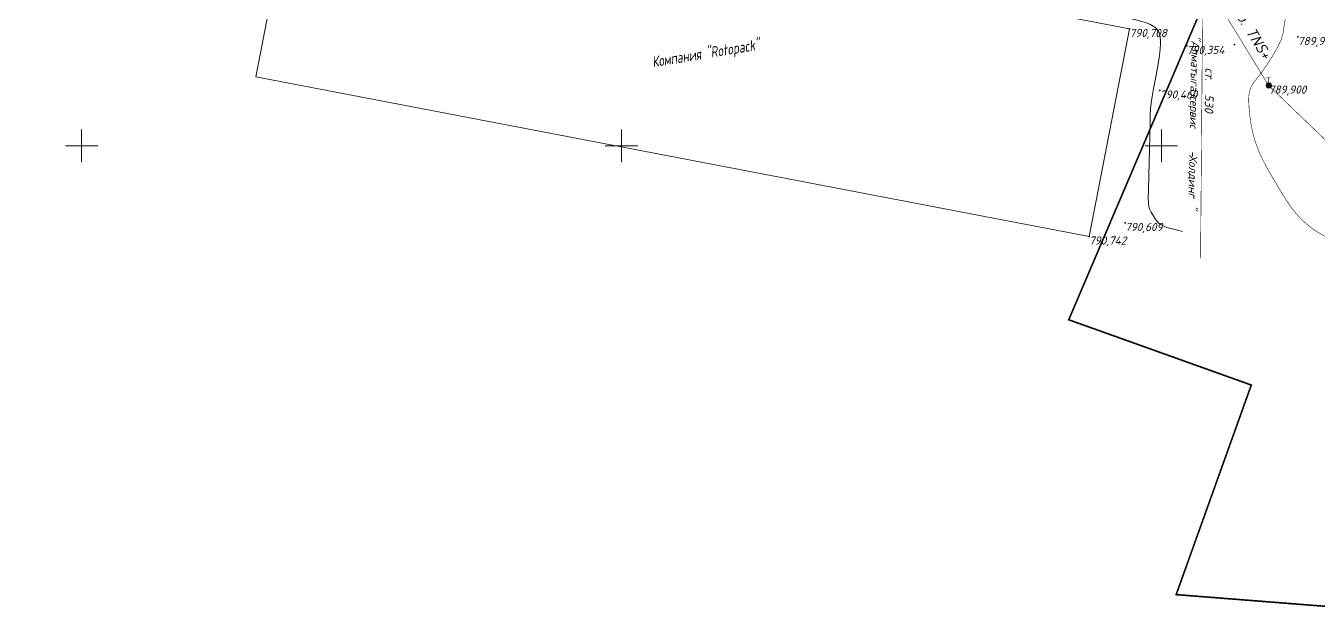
# Model space of a CAD drawing. Header units: metres. Extents: x 629572 to 645168, y 4785785 to 4790166.
# Drawn here: x 633489.7 to 633729, y 4788212.7 to 4788322.2 of the extents above; entities that cross this region are included whole.
import ezdxf

# ---------------------------------------------------------------- set-up
doc = ezdxf.new("R2010")
doc.units = ezdxf.units.M
doc.linetypes.add('Сплошная', pattern=[0])
doc.linetypes.add('Сплошная_0_50', pattern=[0])
doc.layers.get('0').update_dxf_attribs({"linetype": 'CONTINUOUS'})
for name, color, linetype in [('Газопровод подземный', 7, 'CONTINUOUS'), ('Горизонтали', 7, 'CONTINUOUS'), ('Здания и строения', 7, 'CONTINUOUS'), ('каб.TNS+', 7, 'CONTINUOUS'), ('Кабельные столбики сторожки', 7, 'CONTINUOUS'), ('красная линия', 7, 'CONTINUOUS'), ('Нурсултан', 7, 'CONTINUOUS'), ('Сетка координатная', 7, 'CONTINUOUS'), ('тест', 7, 'CONTINUOUS')]:
    doc.layers.add(name, color=color, linetype=linetype)
doc.styles.add('ISOCPEUR', font='isocpeui.ttf')
doc.styles.get("Standard").update_dxf_attribs({"font": 'isocpeui.ttf'})
doc.linetypes.add('GAZ_PODZ', pattern='A,4,-2.2,["|",Standard,S=1.8,R=0,X=-1.5,Y=-1],0,["-",Standard,S=1.5,R=0,X=-1.5,Y=0.05],4,-2,10,-2', length=24.2)
doc.linetypes.add('TELEFON', pattern='A,8,["o",Standard,S=1,R=0,X=-4.33,Y=-0.34],-2', length=10)

# ---------------------------------------------------------------- blocks, each defined once
blk = doc.blocks.new('1010 - 119.2 эл.кабел.столбики-сторожки')
blk.add_hatch(color=7).paths.add_polyline_path([(0, 0.5), (-0.25, 0.43), (-0.43, 0.25), (-0.5, 0), (-0.43, -0.25), (-0.25, -0.43), (0, -0.5), (0.25, -0.43), (0.43, -0.25), (0.5, 0), (0.43, 0.25), (0.25, 0.43), (0, 0.5)])
at = {"color": 7, "linetype": 'Continuous', "lineweight": 0, "const_width": 0.1, "flags": 128}
for points in [[(-0.5, 1.5), (0.5, 1.5)], [(0, 0.5), (0, 1.5)]]:
    blk.add_lwpolyline(points, dxfattribs=at)
at = {"color": 7, "linetype": 'Continuous', "lineweight": 0, "flags": 128}
blk.add_lwpolyline([(0, 0.5), (-0.25, 0.43), (-0.43, 0.25), (-0.5, 0), (-0.43, -0.25), (-0.25, -0.43), (0, -0.5), (0.25, -0.43), (0.43, -0.25), (0.5, 0), (0.43, 0.25), (0.25, 0.43), (0, 0.5)], close=True, dxfattribs=at)
at = {"color": 7, "style": 'ISOCPEUR', "flags": 1}
for tag in ['X', 'Имя объекта CREDO-III', 'Код объекта CREDO-III', 'Отметка', 'Отметка', 'Примечание', 'Тип попереч. профиля', 'Y']:
    blk.add_attdef(tag, (0, 0), '', height=2.5, dxfattribs=at)
blk = doc.blocks.new('Крест')
at = {"color": 0, "linetype": 'Continuous', "lineweight": 0, "flags": 128}
for points in [[(0, -1), (0, 1)], [(-1, 0), (1, 0)]]:
    blk.add_lwpolyline(points, dxfattribs=at)

msp = doc.modelspace()

# ---------------------------------------------------------------- linework, layer by layer
at = {"layer": 'Газопровод подземный', "color": 50, "linetype": 'GAZ_PODZ', "lineweight": 13, "ltscale": 0.5, "flags": 128}
msp.add_lwpolyline([(633374.557, 4788469.566, 0.1, 0.1, 0), (633374.371, 4788454.569, 0.1, 0.1, 0), (633627.76, 4788423.539, 0.1, 0.1, 0), (633631.073, 4788422.897, 0.1, 0.1, 0), (633617.955, 4788358.238, 0.1, 0.1, 0), (633620.987, 4788350.755, 0.1, 0.1, 0), (633707.673, 4788330.073, 0.1, 0.1, 0), (633707.254, 4788279.037, 0, 0, 0)], format="xyseb", dxfattribs=at)
at = {"layer": 'Горизонтали', "color": 34, "linetype": 'Сплошная', "lineweight": 0, "true_color": 0xa55200, "elevation": 790.5, "flags": 128}
msp.add_lwpolyline([(633703.926, 4788284.163), (633703.219, 4788284.319), (633702.226, 4788284.55), (633701.424, 4788284.771), (633700.75, 4788285.001), (633700.214, 4788285.235), (633699.972, 4788285.368), (633699.75, 4788285.515), (633699.545, 4788285.674), (633699.355, 4788285.848), (633699.021, 4788286.24), (633698.665, 4788286.784), (633698.654, 4788286.803), (633698.591, 4788286.905), (633698.107, 4788287.724), (633697.826, 4788288.304), (633697.744, 4788288.535), (633697.686, 4788288.769), (633697.612, 4788289.384), (633697.582, 4788290.347), (633697.592, 4788291.804), (633697.737, 4788297.066), (633697.871, 4788301.75), (633697.904, 4788304.019), (633697.934, 4788305.664), (633698.013, 4788306.839), (633698.133, 4788307.874), (633698.315, 4788309.12), (633698.564, 4788310.612), (633698.895, 4788312.444), (633699.012, 4788313.068), (633699.401, 4788315.198), (633699.642, 4788316.704), (633699.795, 4788317.957), (633699.858, 4788318.968), (633699.85, 4788319.565), (633699.798, 4788320.089), (633699.702, 4788320.55), (633699.56, 4788320.957), (633699.369, 4788321.315), (633699.126, 4788321.634), (633698.825, 4788321.919), (633698.459, 4788322.179), (633698.168, 4788322.345), (633697.838, 4788322.506), (633697.06, 4788322.811), (633696.133, 4788323.094), (633695, 4788323.371), (633694.96, 4788323.38), (633694.255, 4788323.565), (633693.517, 4788323.858), (633692.314, 4788324.43), (633690.308, 4788325.444), (633686.098, 4788327.627), (633681.781, 4788329.909), (633677.983, 4788331.959), (633674.807, 4788333.72), (633673.03, 4788334.737), (633671.457, 4788335.667), (633670.074, 4788336.518), (633668.869, 4788337.298), (633667.831, 4788338.013), (633666.954, 4788338.669), (633666.228, 4788339.271), (633665.649, 4788339.825), (633665.198, 4788340.342), (633664.734, 4788340.976), (633664.478, 4788341.332), (633664.291, 4788341.556), (633664.105, 4788341.728), (633663.908, 4788341.856), (633663.679, 4788341.95), (633663.416, 4788342.007), (633663.11, 4788342.03), (633662.752, 4788342.019), (633662.317, 4788341.971), (633661.801, 4788341.887), (633660.525, 4788341.607), (633659.293, 4788341.282), (633657.854, 4788340.863), (633655.567, 4788340.147), (633655.448, 4788340.109), (633654.287, 4788339.738), (633653.819, 4788339.589), (633653.815, 4788339.587), (633653.801, 4788339.583), (633653.748, 4788339.566)], dxfattribs=at)
at = {"layer": 'Горизонтали', "color": 34, "linetype": 'Сплошная', "lineweight": 0, "const_width": 0.1, "elevation": 790, "flags": 128}
msp.add_lwpolyline([(633751.316, 4788277.201), (633747.38, 4788278.058), (633744.365, 4788278.729), (633741.859, 4788279.327), (633739.531, 4788279.932), (633737.401, 4788280.539), (633735.433, 4788281.161), (633733.659, 4788281.788), (633732.078, 4788282.421), (633731.361, 4788282.74), (633730.692, 4788283.059), (633730.007, 4788283.416), (633729.349, 4788283.788), (633728.719, 4788284.177), (633728.115, 4788284.584), (633727.536, 4788285.008), (633726.982, 4788285.45), (633726.451, 4788285.913), (633725.94, 4788286.398), (633725.465, 4788286.887), (633725.004, 4788287.402), (633724.556, 4788287.944), (633724.115, 4788288.52), (633723.688, 4788289.117), (633723.25, 4788289.77), (633722.192, 4788291.471), (633722.165, 4788291.514), (633722.022, 4788291.751), (633720.404, 4788294.446), (633719.826, 4788295.453), (633719.325, 4788296.366), (633718.866, 4788297.25), (633718.463, 4788298.084), (633718.107, 4788298.881), (633717.798, 4788299.649), (633717.511, 4788300.449), (633717.25, 4788301.277), (633717.017, 4788302.131), (633716.81, 4788303.01), (633716.63, 4788303.914), (633716.478, 4788304.841), (633716.354, 4788305.79), (633716.256, 4788306.764), (633716.178, 4788308.1), (633716.176, 4788308.656), (633716.198, 4788309.154), (633716.244, 4788309.604), (633716.317, 4788310.014), (633716.416, 4788310.391), (633716.544, 4788310.742), (633716.722, 4788311.109), (633716.954, 4788311.488), (633717.251, 4788311.902), (633717.723, 4788312.506), (633718.718, 4788313.801), (633719.633, 4788315.123), (633720.558, 4788316.579), (633721.348, 4788317.937), (633721.668, 4788318.539), (633721.93, 4788319.073), (633722.222, 4788319.766), (633722.432, 4788320.407), (633722.569, 4788321.024), (633722.677, 4788321.802), (633722.752, 4788322.383), (633722.896, 4788323.207), (633723.094, 4788324.1), (633723.319, 4788324.937), (633723.535, 4788325.589), (633723.683, 4788325.927), (633723.83, 4788326.17), (633723.975, 4788326.319), (633724.13, 4788326.384), (633724.235, 4788326.406)], dxfattribs=at)
at = {"layer": 'Здания и строения', "color": 8, "linetype": 'Сплошная', "lineweight": 0, "flags": 128}
msp.add_lwpolyline([(633539.706, 4788351.263), (633694.111, 4788321.655), (633686.6, 4788283.214), (633532.233, 4788312.785), (633539.706, 4788351.263)], close=True, dxfattribs=at)
at = {"layer": 'каб.TNS+', "color": 6, "linetype": 'TELEFON', "lineweight": 13, "const_width": 0.1, "flags": 128}
msp.add_lwpolyline([(633685.008, 4787956.891), (633761.973, 4788096.26), (633755.989, 4788276.514), (633719.882, 4788311.16), (633705.81, 4788334.102), (633655.927, 4788348.623), (633615.63, 4788354.135), (633511.244, 4788372.095), (633419.041, 4788390.683), (633418.872, 4788392.76), (633425.383, 4788434.192), (633384.162, 4788439.233), (633384.001, 4788450.562), (633319.769, 4788459.838)], dxfattribs=at)
at = {"layer": 'красная линия', "color": 1, "linetype": 'Сплошная_0_50', "lineweight": 0, "true_color": 0xff0000, "const_width": 0.3, "elevation": 794.579, "flags": 128}
msp.add_lwpolyline([(635320.137, 4788059.506), (634985.355, 4788102.587), (634940.044, 4788116.908), (634898.849, 4788132.114), (634827.353, 4788142.613), (634829.041, 4788150.889), (634803.75, 4788153.197), (634741.75, 4788165.398), (634643.038, 4788172.889), (634637.145, 4788183.115), (634482.541, 4788213.707), (634442.553, 4788220.511), (634430.34, 4788211.192), (634409.151, 4788208.211), (634377.252, 4788213.601), (634364.752, 4788234.811), (634327.948, 4788241.586), (634037.251, 4788125.906), (633755.75, 4787960.189), (633740.048, 4787969.79), (633706.25, 4787916.702), (633678.555, 4787933.292), (633731.66, 4788017.386), (633754.949, 4788053.689), (633734.646, 4788065.299), (633749.642, 4788090.416), (633730.852, 4788097.487), (633705.25, 4788109.889), (633734.851, 4788214.392), (633702.738, 4788216.909), (633716.652, 4788255.713), (633682.838, 4788267.798), (633706.754, 4788323.81), (633460.25, 4788373.303), (633402.451, 4788382.295), (633380.345, 4788382.293), (633352.451, 4788386.192), (633331.041, 4788408.309), (633256.053, 4788419.898), (633167.836, 4788431.414), (633120.156, 4788439.093), (633026.641, 4788457.114), (632680.743, 4788510.71), (632641.247, 4788516.793)], dxfattribs=at)
at = {"layer": 'Нурсултан', "color": 7}
for p in [(633694.111, 4788321.655, 4.031), (633725.27, 4788320.158, 3.233), (633704.709, 4788318.512, 3.677), (633713.526, 4788318.778, 3.644), (633699.731, 4788310.255, 3.783), (633719.882, 4788311.16, 3.223), (633693.282, 4788285.727, 3.932), (633686.6, 4788283.214, 4.065)]:
    msp.add_point(p, dxfattribs=at)
at = {"layer": 'тест', "color": 7}
for p in [(633694.111, 4788321.655, 790.708), (633704.709, 4788318.512, 790.354), (633713.526, 4788318.778, 790.321), (633699.731, 4788310.255, 790.46), (633719.882, 4788311.16, 789.9), (633693.282, 4788285.727, 790.609), (633686.6, 4788283.214, 790.742)]:
    msp.add_point(p, dxfattribs=at)

# ---------------------------------------------------------------- block references
at = {"layer": 'Кабельные столбики сторожки', "color": 7, "linetype": 'Continuous'}
msp.add_blockref('1010 - 119.2 эл.кабел.столбики-сторожки', (633719.882, 4788311.16, 795.239), dxfattribs=at)
at = {"layer": 'Сетка координатная', "color": 136, "linetype": 'Continuous', "true_color": 0x008080, "xscale": 3, "yscale": 3}
for p in [(633500, 4788300), (633600, 4788300), (633700, 4788300)]:
    msp.add_blockref('Крест', p, dxfattribs=at)

# ---------------------------------------------------------------- texts
at = {"layer": 'Газопровод подземный', "color": 2, "style": 'ISOCPEUR'}
for s, height, rotation, p in [('Алматыгазсервис', 1.5, 268.9337, (633705.566, 4788319.519)), ('"', 1.5, 268.9337, (633705.583, 4788320.479)), ('ст.', 1.6145, 268.96247, (633708.149, 4788314.465)), (' 530', 1.6145, 268.96247, (633708.079, 4788310.592)), ('Холдинг', 1.5, 268.9337, (633705.171, 4788298.326)), ('-', 1.5, 268.9337, (633705.185, 4788299.076)), ('"', 1.5, 268.9337, (633704.999, 4788289.084))]:
    msp.add_text(s, height=height, rotation=rotation, dxfattribs=at).set_placement(p)
at = {"layer": 'Здания и строения', "color": 0, "style": 'ISOCPEUR', "width": 0.75}
msp.add_text('Компания "Rotopack"', height=2, rotation=9.36929, dxfattribs=at).set_placement((633605.838, 4788314.538))
at = {"layer": 'каб.TNS+', "color": 6, "style": 'ISOCPEUR'}
msp.add_text('каб. TNS+', height=2, rotation=301.52382, dxfattribs=at).set_placement((633712.408, 4788326.246))
at = {"layer": 'Нурсултан', "color": 251, "char_height": 1.5, "attachment_point": 1, "style": 'ISOCPEUR'}
for s, insert in [('790,708', (633694.111, 4788321.655, 4.031)), ('789,910', (633725.27, 4788320.158, 3.233)), ('790,354', (633704.709, 4788318.512, 3.677)), ('790,460', (633699.731, 4788310.255, 3.783)), ('789,900', (633719.882, 4788311.16, 3.223)), ('790,609', (633693.282, 4788285.727, 3.932)), ('790,742', (633686.6, 4788283.214, 4.065))]:
    msp.add_mtext(s, dxfattribs=dict(at, insert=insert))

doc.saveas('drawing.dxf')
